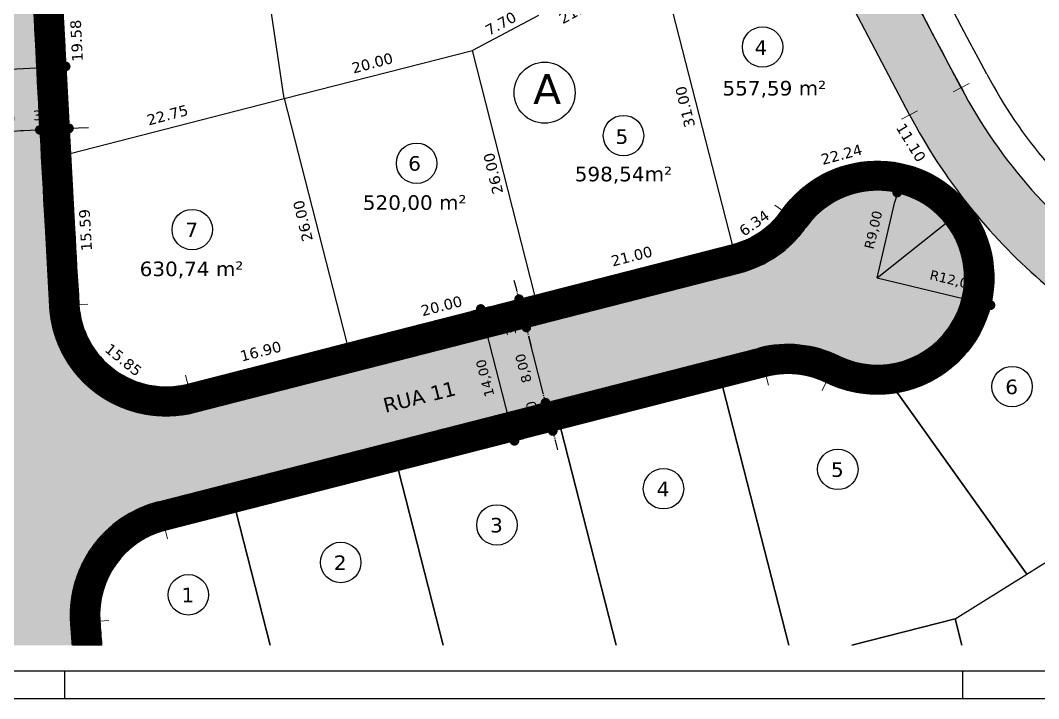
# Model space of a CAD drawing. Header units: metres. Extents: x 274309 to 279208, y 7442650 to 7445760.
# Drawn here: x 279018.9 to 279123.8, y 7444901.8 to 7444971.6 of the extents above; entities that cross this region are included whole.
import ezdxf

# ---------------------------------------------------------------- set-up
doc = ezdxf.new("R2010")
doc.units = ezdxf.units.M
doc.header["$LTSCALE"] = 0.0254
doc.header["$PDMODE"] = 35
doc.header["$PDSIZE"] = 0.1
doc.linetypes.add('HIDDEN2', pattern=[4.762499999999999, 3.175, -1.5875])
for name, color, linetype in [('area-lotes', 3, 'Continuous'), ('BOLINHAS QUADRAS', 1, 'Continuous'), ('BOLINHAS-LOTES', 1, 'Continuous'), ('C-PROP', 7, 'Continuous'), ('CALÇADA', 1, 'Continuous'), ('DIVISA', 5, 'Continuous'), ('FL-02', 12, 'Continuous'), ('FL-08', 8, 'Continuous'), ('LOTES', 3, 'Continuous'), ('NUMERAÇÃO DAS QUADRAS', 5, 'Continuous'), ('RUAS-N', 4, 'Continuous'), ('SOMBRA', 251, 'Continuous'), ('texto-pracas', 3, 'Continuous'), ('tick', 7, 'Continuous')]:
    doc.layers.add(name, color=color, linetype=linetype)
doc.layers.add('COTAS', color=1, linetype='Continuous', lineweight=5)
for name, color, linetype, true_color in [('H-APP', 7, 'Continuous', 0x60a333), ('h-asfalto', 7, 'Continuous', 0xd6d6d6), ('H-CALÇADA', 7, 'Continuous', 0xaac695)]:
    doc.layers.add(name, color=color, linetype=linetype, true_color=true_color)
doc.styles.add('ARIAL', font='verdana.ttf', dxfattribs={"height": 1})
doc.styles.add('VERDANA', font='verdana.ttf', dxfattribs={"height": 1})
doc.styles.add('ZU', font='verdana.ttf', dxfattribs={"height": 1})
doc.dimstyles.new('ESC.1.1000', dxfattribs={"dimtxt": 1.3, "dimasz": 1, "dimexe": 1, "dimexo": 0.2, "dimtad": 1, "dimzin": 1, "dimtxsty": 'ARIAL', "dimblk": 'DOT', "dimcen": 1, "dimclrd": 200, "dimclre": 200, "dimclrt": 200, "dimaunit": 1, "dimadec": 3, "dimazin": 0, "dimtfac": 1, "dimtmove": 2, "dimatfit": 1, "dimldrblk": 'DOT', "dimfxl": 1, "dimarcsym": 0})
pattern_1 = [(241.9999999999999, (7724051.934076615, 7165888.059481398), (0.01682015164396253, -0.008943433271071268), [])]

# ---------------------------------------------------------------- blocks, each defined once
blk = doc.blocks.new('_Dot')
at = {"color": 0, "linetype": 'ByBlock', "lineweight": -2}
blk.add_line((-0.5, 0), (-1, 0), dxfattribs=at)
at = {"color": 0, "linetype": 'ByBlock', "const_width": 0.5}
blk.add_lwpolyline([(-0.25, 0, 1), (0.25, 0, 1)], format="xyb", close=True, dxfattribs=at)
blk = doc.blocks.new('*D11')
at = {"layer": 'COTAS', "color": 1, "lineweight": -2, "transparency": 16777216}
for p, q in [((279023.5595314081, 7444967.104315769), (279023.5188272125, 7444967.903279578)), ((279004.5841409384, 7444966.137591125), (279004.5434367429, 7444966.936554934)), ((279005.5930217489, 7444965.988730417), (279022.5710026954, 7444966.853694572))]:
    blk.add_line(p, q, dxfattribs=at)
at = {"layer": 'Defpoints', "color": 0, "transparency": 16777216}
for p in [(279023.5697074569, 7444966.904574817), (279023.5697074569, 7444966.904574817), (279004.5943169873, 7444965.937850173)]:
    blk.add_point(p, dxfattribs=at)
at = {"layer": 'COTAS', "color": 1, "lineweight": -2, "transparency": 16777216}
for p, rotation in [((279023.5697074569, 7444966.904574817), 2.916482556001712), ((279004.5943169873, 7444965.937850173), 182.9164825560017)]:
    blk.add_blockref('_Dot', p, dxfattribs=dict(at, rotation=rotation))
at = {"layer": 'COTAS', "color": 1, "transparency": 16777216, "insert": (279015.4221379571, 7444968.310099402), "char_height": 1, "attachment_point": 5, "rotation": 2.916482556001712, "style": 'ARIAL'}
blk.add_mtext('19,00', dxfattribs=at)
blk = doc.blocks.new('*D12')
at = {"layer": 'COTAS', "color": 1, "lineweight": -2, "ltscale": 10, "transparency": 16777216}
blk.add_line((279107.1535104048, 7444945.166714801), (279117.8449997555, 7444942.579814059), dxfattribs=at)
at = {"layer": 'Defpoints', "color": 0, "ltscale": 10, "transparency": 16777216}
for p in [(279107.1535104048, 7444945.166714801), (279118.8169533329, 7444942.344641265)]:
    blk.add_point(p, dxfattribs=at)
at = {"layer": 'COTAS', "color": 1, "lineweight": -2, "ltscale": 10, "transparency": 16777216, "rotation": 346.3981913559287}
blk.add_blockref('_Dot', (279118.8169533329, 7444942.344641265), dxfattribs=at)
at = {"layer": 'COTAS', "color": 1, "ltscale": 10, "transparency": 16777216, "insert": (279114.9508397328, 7444944.845329858), "char_height": 1, "attachment_point": 5, "rotation": 346.3981913559287, "style": 'ARIAL'}
blk.add_mtext('R12,00', dxfattribs=at)
blk = doc.blocks.new('TICK')
at = {"layer": 'tick', "lineweight": 0}
blk.add_line((-0.9334229622036219, 0), (0.9334229622036219, 0), dxfattribs=at)
blk = doc.blocks.new('TICKS')
at = {"layer": 'tick'}
blk.add_blockref('TICK', (0, 0), dxfattribs=at)
blk = doc.blocks.new('TICK1')
at = {"layer": 'tick', "rotation": 179.9999999860566}
blk.add_blockref('TICKS', (0, 0), dxfattribs=at)
blk = doc.blocks.new('*D13')
at = {"layer": 'COTAS', "color": 1, "lineweight": -2, "ltscale": 10, "transparency": 16777216}
for p, q in [((279020.9004962078, 7444960.572480527), (279020.8589143673, 7444961.371399144)), ((279023.8964410077, 7444960.728412427), (279023.8548591672, 7444961.527331045)), ((279019.9122434013, 7444960.320773577), (279018.9135951347, 7444960.268796276)), ((279023.9068364676, 7444960.528682779), (279020.9108916677, 7444960.372750877)), ((279024.9054847341, 7444960.580660079), (279025.9041330006, 7444960.63263738))]:
    blk.add_line(p, q, dxfattribs=at)
at = {"layer": 'Defpoints', "color": 0, "ltscale": 10, "transparency": 16777216}
for p in [(279020.9108916679, 7444960.372750874), (279020.9108916677, 7444960.372750877), (279023.9068364678, 7444960.528682774)]:
    blk.add_point(p, dxfattribs=at)
at = {"layer": 'COTAS', "color": 1, "lineweight": -2, "ltscale": 10, "transparency": 16777216}
for p, rotation in [((279020.9108916677, 7444960.372750877), 2.979422525618693), ((279023.9068364676, 7444960.528682779), 182.9794225256187)]:
    blk.add_blockref('_Dot', p, dxfattribs=dict(at, rotation=rotation))
at = {"layer": 'COTAS', "color": 1, "ltscale": 10, "transparency": 16777216, "insert": (279021.7326943566, 7444961.850329576), "char_height": 1, "attachment_point": 5, "rotation": 2.9794225256186935, "style": 'ARIAL'}
blk.add_mtext('3,00', dxfattribs=at)
blk = doc.blocks.new('*D14')
at = {"layer": 'COTAS', "color": 1, "lineweight": -2, "ltscale": 10, "transparency": 16777216}
for p, q in [((279012.9321009957, 7444959.757202817), (279012.9736828358, 7444958.958284203)), ((279019.9122434015, 7444960.320773571), (279013.9203538023, 7444960.00890977)), ((279020.9212871279, 7444960.173021221), (279020.9628689681, 7444959.374102604))]:
    blk.add_line(p, q, dxfattribs=at)
at = {"layer": 'Defpoints', "color": 0, "ltscale": 10, "transparency": 16777216}
for p in [(279012.9217055357, 7444959.956932471), (279012.9217055357, 7444959.95693247), (279020.9108916678, 7444960.372750875)]:
    blk.add_point(p, dxfattribs=at)
at = {"layer": 'COTAS', "color": 1, "lineweight": -2, "ltscale": 10, "transparency": 16777216}
for p, rotation in [((279020.9108916681, 7444960.372750871), 2.979422508780294), ((279012.9217055357, 7444959.95693247), 182.9794225087803)]:
    blk.add_blockref('_Dot', p, dxfattribs=dict(at, rotation=rotation))
at = {"layer": 'COTAS', "color": 1, "ltscale": 10, "transparency": 16777216, "insert": (279016.8507728198, 7444961.42379911), "char_height": 1, "attachment_point": 5, "rotation": 2.9794225087802766, "style": 'ARIAL'}
blk.add_mtext('8,00', dxfattribs=at)
blk = doc.blocks.new('*D24')
at = {"layer": 'COTAS', "color": 1, "lineweight": -2, "ltscale": 10, "transparency": 16777216}
for p, q in [((279066.125152397, 7444941.892565662), (279065.3501288767, 7444941.694226197)), ((279069.5419245898, 7444929.34801833), (279066.5668326085, 7444940.973371129)), ((279069.5960930418, 7444928.329654063), (279068.8210695216, 7444928.131314598))]:
    blk.add_line(p, q, dxfattribs=at)
at = {"layer": 'Defpoints', "color": 0, "linetype": 'HIDDEN2', "ltscale": 10, "transparency": 16777216}
for p in [(279066.318908277, 7444941.942150529), (279066.3189082765, 7444941.942150529), (279069.7898489218, 7444928.37923893)]:
    blk.add_point(p, dxfattribs=at)
at = {"layer": 'COTAS', "color": 1, "linetype": 'HIDDEN2', "lineweight": -2, "ltscale": 10, "transparency": 16777216}
for p, rotation in [((279066.3189082767, 7444941.942150529), 104.3547187589563), ((279069.7898489216, 7444928.37923893), 284.3547187589563)]:
    blk.add_blockref('_Dot', p, dxfattribs=dict(at, rotation=rotation))
at = {"layer": 'COTAS', "color": 1, "linetype": 'HIDDEN2', "ltscale": 10, "transparency": 16777216, "insert": (279066.8343769387, 7444934.848479072), "char_height": 1, "attachment_point": 5, "rotation": 104.35471875895628, "style": 'ARIAL'}
blk.add_mtext('14,00', dxfattribs=at)
blk = doc.blocks.new('*D25')
at = {"layer": 'COTAS', "color": 1, "lineweight": -2, "ltscale": 10, "transparency": 16777216}
for p, q in [((279072.7435259011, 7444933.264033541), (279072.4956015693, 7444934.232812941)), ((279072.7976943534, 7444932.245669275), (279072.0226708332, 7444932.04732981)), ((279073.7352232288, 7444929.388915939), (279072.9914502329, 7444932.295254141)), ((279073.5414673493, 7444929.339331073), (279072.7664438291, 7444929.140991608)), ((279073.9831475604, 7444928.420136539), (279074.2310718922, 7444927.451357139))]:
    blk.add_line(p, q, dxfattribs=at)
at = {"layer": 'Defpoints', "color": 0, "linetype": 'HIDDEN2', "ltscale": 10, "transparency": 16777216}
for p in [(279072.9914502378, 7444932.295254141), (279072.9914502373, 7444932.295254141), (279073.7352232335, 7444929.388915939)]:
    blk.add_point(p, dxfattribs=at)
at = {"layer": 'COTAS', "color": 1, "linetype": 'HIDDEN2', "lineweight": -2, "ltscale": 10, "transparency": 16777216}
for p, rotation in [((279072.9914502329, 7444932.295254141), 284.3547187597557), ((279073.7352232288, 7444929.388915939), 104.3547187597557)]:
    blk.add_blockref('_Dot', p, dxfattribs=dict(at, rotation=rotation))
at = {"layer": 'COTAS', "color": 1, "linetype": 'HIDDEN2', "ltscale": 10, "transparency": 16777216, "insert": (279071.8581500729, 7444930.984376372), "char_height": 1, "attachment_point": 5, "rotation": 104.3547187597557, "style": 'ARIAL'}
blk.add_mtext('3,00', dxfattribs=at)
blk = doc.blocks.new('*D26')
at = {"layer": 'COTAS', "color": 1, "lineweight": -2, "ltscale": 10, "transparency": 16777216}
for p, q in [((279071.2018114633, 7444940.095074206), (279071.9768349845, 7444940.293413672)), ((279072.7435259048, 7444933.264033543), (279071.2559799161, 7444939.07670994)), ((279072.7976943564, 7444932.245669276), (279072.0226708364, 7444932.047329811))]:
    blk.add_line(p, q, dxfattribs=at)
at = {"layer": 'Defpoints', "color": 0, "linetype": 'HIDDEN2', "ltscale": 10, "transparency": 16777216}
for p in [(279071.0080555838, 7444940.045489337), (279071.0080555852, 7444940.045489338), (279072.9914502371, 7444932.295254141)]:
    blk.add_point(p, dxfattribs=at)
at = {"layer": 'COTAS', "color": 1, "linetype": 'HIDDEN2', "lineweight": -2, "ltscale": 10, "transparency": 16777216}
for p, rotation in [((279071.0080555845, 7444940.04548934), 104.3547187469338), ((279072.9914502364, 7444932.295254143), 284.3547187469338)]:
    blk.add_blockref('_Dot', p, dxfattribs=dict(at, rotation=rotation))
at = {"layer": 'COTAS', "color": 1, "linetype": 'HIDDEN2', "ltscale": 10, "transparency": 16777216, "insert": (279070.7784500027, 7444935.857823075), "char_height": 1, "attachment_point": 5, "rotation": 104.35471874693384, "style": 'ARIAL'}
blk.add_mtext('8,00', dxfattribs=at)
blk = doc.blocks.new('*D27')
at = {"layer": 'COTAS', "color": 1, "lineweight": -2, "ltscale": 10, "transparency": 16777216}
for p, q in [((279070.0163582561, 7444943.920606942), (279069.7684339245, 7444944.889386342)), ((279071.0080555831, 7444940.045489339), (279070.2642825877, 7444942.951827542)), ((279070.4580384674, 7444943.001412408), (279071.2330619877, 7444943.199751874)), ((279070.814299704, 7444939.995904474), (279070.0392761834, 7444939.797565008)), ((279071.2559799147, 7444939.076709939), (279071.5039042463, 7444938.107930539))]:
    blk.add_line(p, q, dxfattribs=at)
at = {"layer": 'Defpoints', "color": 0, "linetype": 'HIDDEN2', "ltscale": 10, "transparency": 16777216}
for p in [(279070.2642825881, 7444942.95182754), (279070.2642825884, 7444942.951827541), (279071.0080555847, 7444940.045489338)]:
    blk.add_point(p, dxfattribs=at)
at = {"layer": 'COTAS', "color": 1, "linetype": 'HIDDEN2', "lineweight": -2, "ltscale": 10, "transparency": 16777216}
for p, rotation in [((279070.2642825877, 7444942.951827542), 284.3547187469338), ((279071.0080555831, 7444940.045489339), 104.3547187469338)]:
    blk.add_blockref('_Dot', p, dxfattribs=dict(at, rotation=rotation))
at = {"layer": 'COTAS', "color": 1, "linetype": 'HIDDEN2', "ltscale": 10, "transparency": 16777216, "insert": (279069.2294191553, 7444940.755723716), "char_height": 1, "attachment_point": 5, "rotation": 104.35471874693384, "style": 'ARIAL'}
blk.add_mtext('3,00', dxfattribs=at)
blk = doc.blocks.new('*D17')
at = {"layer": 'COTAS', "color": 1, "lineweight": -2, "ltscale": 10, "transparency": 16777216}
blk.add_line((279107.153510405, 7444945.166714802), (279108.9787357543, 7444952.955716817), dxfattribs=at)
at = {"layer": 'Defpoints', "color": 0, "ltscale": 10, "transparency": 16777216}
for p in [(279109.206888923, 7444953.929342069), (279107.153510405, 7444945.166714802)]:
    blk.add_point(p, dxfattribs=at)
at = {"layer": 'COTAS', "color": 1, "lineweight": -2, "ltscale": 10, "transparency": 16777216, "rotation": 76.81163458302629}
blk.add_blockref('_Dot', (279109.206888923, 7444953.929342069), dxfattribs=at)
at = {"layer": 'COTAS', "color": 1, "ltscale": 10, "transparency": 16777216, "insert": (279106.8123085168, 7444950.070747448), "char_height": 1, "attachment_point": 5, "rotation": 76.81163458302629, "style": 'ARIAL'}
blk.add_mtext('R9,00', dxfattribs=at)
blk = doc.blocks.new('*D33')
at = {"layer": 'COTAS', "color": 1, "lineweight": -2, "transparency": 16777216}
for p, q in [((279023.5595314081, 7444967.104315769), (279023.5188272124, 7444967.90327958)), ((279004.5841409384, 7444966.137591125), (279004.5434367427, 7444966.936554936)), ((279005.5930217488, 7444965.988730418), (279022.5710026954, 7444966.853694574))]:
    blk.add_line(p, q, dxfattribs=at)
at = {"layer": 'Defpoints', "color": 0, "transparency": 16777216}
for p in [(279023.5697074569, 7444966.904574817), (279023.5697074569, 7444966.904574819), (279004.5943169873, 7444965.937850173)]:
    blk.add_point(p, dxfattribs=at)
at = {"layer": 'COTAS', "color": 1, "lineweight": -2, "transparency": 16777216}
for p, rotation in [((279023.5697074569, 7444966.904574819), 2.916482556001712), ((279004.5943169872, 7444965.937850174), 182.9164825560017)]:
    blk.add_blockref('_Dot', p, dxfattribs=dict(at, rotation=rotation))
at = {"layer": 'COTAS', "color": 1, "transparency": 16777216, "insert": (279015.4221379571, 7444968.310099402), "char_height": 1, "attachment_point": 5, "rotation": 2.916482556001712, "style": 'ARIAL'}
blk.add_mtext('19,00', dxfattribs=at)
blk = doc.blocks.new('*D34')
at = {"layer": 'COTAS', "color": 1, "lineweight": -2, "ltscale": 10, "transparency": 16777216}
blk.add_line((279107.1535104052, 7444945.166714801), (279117.8449997555, 7444942.579814059), dxfattribs=at)
at = {"layer": 'Defpoints', "color": 0, "ltscale": 10, "transparency": 16777216}
for p in [(279107.1535104052, 7444945.166714801), (279118.8169533329, 7444942.344641265)]:
    blk.add_point(p, dxfattribs=at)
at = {"layer": 'COTAS', "color": 1, "lineweight": -2, "ltscale": 10, "transparency": 16777216, "rotation": 346.3981913510838}
blk.add_blockref('_Dot', (279118.8169533329, 7444942.344641265), dxfattribs=at)
at = {"layer": 'COTAS', "color": 1, "ltscale": 10, "transparency": 16777216, "insert": (279114.9508397325, 7444944.845329858), "char_height": 1, "attachment_point": 5, "rotation": 346.3981913510838, "style": 'ARIAL'}
blk.add_mtext('R12,00', dxfattribs=at)
blk = doc.blocks.new('*D35')
at = {"layer": 'COTAS', "color": 1, "lineweight": -2, "ltscale": 10, "transparency": 16777216}
for p, q in [((279020.9004962078, 7444960.572480527), (279020.8589143673, 7444961.371399144)), ((279023.8964410077, 7444960.728412427), (279023.8548591672, 7444961.527331045)), ((279019.9122434013, 7444960.320773577), (279018.9135951347, 7444960.268796276)), ((279023.9068364676, 7444960.528682779), (279020.9108916677, 7444960.372750877)), ((279024.9054847341, 7444960.580660079), (279025.9041330006, 7444960.63263738))]:
    blk.add_line(p, q, dxfattribs=at)
at = {"layer": 'Defpoints', "color": 0, "ltscale": 10, "transparency": 16777216}
for p in [(279020.9108916679, 7444960.372750874), (279020.9108916677, 7444960.372750877), (279023.9068364678, 7444960.528682774)]:
    blk.add_point(p, dxfattribs=at)
at = {"layer": 'COTAS', "color": 1, "lineweight": -2, "ltscale": 10, "transparency": 16777216}
for p, rotation in [((279020.9108916677, 7444960.372750877), 2.979422525618693), ((279023.9068364676, 7444960.528682779), 182.9794225256187)]:
    blk.add_blockref('_Dot', p, dxfattribs=dict(at, rotation=rotation))
at = {"layer": 'COTAS', "color": 1, "ltscale": 10, "transparency": 16777216, "insert": (279021.7326943565, 7444961.850329574), "char_height": 1, "attachment_point": 5, "rotation": 2.9794225256186935, "style": 'ARIAL'}
blk.add_mtext('3,00', dxfattribs=at)
blk = doc.blocks.new('*D36')
at = {"layer": 'COTAS', "color": 1, "lineweight": -2, "ltscale": 10, "transparency": 16777216}
for p, q in [((279012.9113100756, 7444960.156662124), (279012.8697282355, 7444960.955580738)), ((279019.9122434014, 7444960.320773573), (279013.9203538022, 7444960.008909772)), ((279020.9212871279, 7444960.173021221), (279020.962868968, 7444959.374102606))]:
    blk.add_line(p, q, dxfattribs=at)
at = {"layer": 'Defpoints', "color": 0, "ltscale": 10, "transparency": 16777216}
for p in [(279012.9217055357, 7444959.956932471), (279012.9217055356, 7444959.956932472), (279020.9108916678, 7444960.372750875)]:
    blk.add_point(p, dxfattribs=at)
at = {"layer": 'COTAS', "color": 1, "lineweight": -2, "ltscale": 10, "transparency": 16777216}
for p, rotation in [((279020.9108916679, 7444960.372750873), 2.979422508780294), ((279012.9217055356, 7444959.956932472), 182.9794225087803)]:
    blk.add_blockref('_Dot', p, dxfattribs=dict(at, rotation=rotation))
at = {"layer": 'COTAS', "color": 1, "ltscale": 10, "transparency": 16777216, "insert": (279016.8507728197, 7444961.423799112), "char_height": 1, "attachment_point": 5, "rotation": 2.9794225087802766, "style": 'ARIAL'}
blk.add_mtext('8,00', dxfattribs=at)
blk = doc.blocks.new('*D43')
at = {"layer": 'COTAS', "color": 1, "lineweight": -2, "ltscale": 10, "transparency": 16777216}
for p, q in [((279066.5126641572, 7444941.991735395), (279067.2876876774, 7444942.190074861)), ((279069.5419245905, 7444929.34801833), (279066.5668326092, 7444940.973371129)), ((279069.9836048021, 7444928.428823796), (279070.7586283223, 7444928.627163262))]:
    blk.add_line(p, q, dxfattribs=at)
at = {"layer": 'Defpoints', "color": 0, "linetype": 'HIDDEN2', "ltscale": 10, "transparency": 16777216}
for p in [(279066.318908277, 7444941.942150529), (279066.3189082772, 7444941.942150529), (279069.7898489218, 7444928.37923893)]:
    blk.add_point(p, dxfattribs=at)
at = {"layer": 'COTAS', "color": 1, "linetype": 'HIDDEN2', "lineweight": -2, "ltscale": 10, "transparency": 16777216}
for p, rotation in [((279066.3189082774, 7444941.942150529), 104.3547187589563), ((279069.7898489223, 7444928.37923893), 284.3547187589563)]:
    blk.add_blockref('_Dot', p, dxfattribs=dict(at, rotation=rotation))
at = {"layer": 'COTAS', "color": 1, "linetype": 'HIDDEN2', "ltscale": 10, "transparency": 16777216, "insert": (279066.8343769396, 7444934.848479072), "char_height": 1, "attachment_point": 5, "rotation": 104.35471875895628, "style": 'ARIAL'}
blk.add_mtext('14,00', dxfattribs=at)
blk = doc.blocks.new('*D44')
at = {"layer": 'COTAS', "color": 1, "lineweight": -2, "ltscale": 10, "transparency": 16777216}
for p, q in [((279072.7435259011, 7444933.264033541), (279072.4956015693, 7444934.232812941)), ((279072.7976943534, 7444932.245669275), (279072.0226708332, 7444932.04732981)), ((279073.7352232288, 7444929.388915939), (279072.9914502329, 7444932.295254141)), ((279073.5414673493, 7444929.339331073), (279072.7664438291, 7444929.140991608)), ((279073.9831475604, 7444928.420136539), (279074.2310718922, 7444927.451357139))]:
    blk.add_line(p, q, dxfattribs=at)
at = {"layer": 'Defpoints', "color": 0, "linetype": 'HIDDEN2', "ltscale": 10, "transparency": 16777216}
for p in [(279072.9914502378, 7444932.295254141), (279072.9914502373, 7444932.295254141), (279073.7352232335, 7444929.388915939)]:
    blk.add_point(p, dxfattribs=at)
at = {"layer": 'COTAS', "color": 1, "linetype": 'HIDDEN2', "lineweight": -2, "ltscale": 10, "transparency": 16777216}
for p, rotation in [((279072.9914502329, 7444932.295254141), 284.3547187597557), ((279073.7352232288, 7444929.388915939), 104.3547187597557)]:
    blk.add_blockref('_Dot', p, dxfattribs=dict(at, rotation=rotation))
at = {"layer": 'COTAS', "color": 1, "linetype": 'HIDDEN2', "ltscale": 10, "transparency": 16777216, "insert": (279071.8581500729, 7444930.984376372), "char_height": 1, "attachment_point": 5, "rotation": 104.3547187597557, "style": 'ARIAL'}
blk.add_mtext('3,00', dxfattribs=at)
blk = doc.blocks.new('*D45')
at = {"layer": 'COTAS', "color": 1, "lineweight": -2, "ltscale": 10, "transparency": 16777216}
for p, q in [((279071.2018114633, 7444940.095074206), (279071.976834984, 7444940.293413672)), ((279072.7435259044, 7444933.264033543), (279071.2559799156, 7444939.07670994)), ((279072.7976943564, 7444932.245669276), (279072.022670836, 7444932.047329811))]:
    blk.add_line(p, q, dxfattribs=at)
at = {"layer": 'Defpoints', "color": 0, "linetype": 'HIDDEN2', "ltscale": 10, "transparency": 16777216}
for p in [(279071.0080555838, 7444940.045489337), (279071.0080555847, 7444940.045489338), (279072.9914502371, 7444932.295254141)]:
    blk.add_point(p, dxfattribs=at)
at = {"layer": 'COTAS', "color": 1, "linetype": 'HIDDEN2', "lineweight": -2, "ltscale": 10, "transparency": 16777216}
for p, rotation in [((279071.008055584, 7444940.04548934), 104.3547187469338), ((279072.9914502359, 7444932.295254143), 284.3547187469338)]:
    blk.add_blockref('_Dot', p, dxfattribs=dict(at, rotation=rotation))
at = {"layer": 'COTAS', "color": 1, "linetype": 'HIDDEN2', "ltscale": 10, "transparency": 16777216, "insert": (279070.7784500023, 7444935.857823075), "char_height": 1, "attachment_point": 5, "rotation": 104.35471874693384, "style": 'ARIAL'}
blk.add_mtext('8,00', dxfattribs=at)
blk = doc.blocks.new('*D46')
at = {"layer": 'COTAS', "color": 1, "lineweight": -2, "ltscale": 10, "transparency": 16777216}
for p, q in [((279070.0163582561, 7444943.920606942), (279069.7684339245, 7444944.889386342)), ((279071.0080555831, 7444940.045489339), (279070.2642825877, 7444942.951827542)), ((279070.4580384674, 7444943.001412408), (279071.2330619877, 7444943.199751874)), ((279070.814299704, 7444939.995904474), (279070.0392761834, 7444939.797565008)), ((279071.2559799147, 7444939.076709939), (279071.5039042463, 7444938.107930539))]:
    blk.add_line(p, q, dxfattribs=at)
at = {"layer": 'Defpoints', "color": 0, "linetype": 'HIDDEN2', "ltscale": 10, "transparency": 16777216}
for p in [(279070.2642825881, 7444942.95182754), (279070.2642825884, 7444942.951827541), (279071.0080555847, 7444940.045489338)]:
    blk.add_point(p, dxfattribs=at)
at = {"layer": 'COTAS', "color": 1, "linetype": 'HIDDEN2', "lineweight": -2, "ltscale": 10, "transparency": 16777216}
for p, rotation in [((279070.2642825877, 7444942.951827542), 284.3547187469338), ((279071.0080555831, 7444940.045489339), 104.3547187469338)]:
    blk.add_blockref('_Dot', p, dxfattribs=dict(at, rotation=rotation))
at = {"layer": 'COTAS', "color": 1, "linetype": 'HIDDEN2', "ltscale": 10, "transparency": 16777216, "insert": (279069.2294191553, 7444940.755723716), "char_height": 1, "attachment_point": 5, "rotation": 104.35471874693384, "style": 'ARIAL'}
blk.add_mtext('3,00', dxfattribs=at)
blk = doc.blocks.new('*D49')
at = {"layer": 'COTAS', "color": 1, "lineweight": -2, "ltscale": 10, "transparency": 16777216}
blk.add_line((279107.1535104045, 7444945.166714801), (279108.9787357536, 7444952.955716815), dxfattribs=at)
at = {"layer": 'Defpoints', "color": 0, "ltscale": 10, "transparency": 16777216}
for p in [(279109.2068889223, 7444953.929342067), (279107.1535104045, 7444945.166714801)]:
    blk.add_point(p, dxfattribs=at)
at = {"layer": 'COTAS', "color": 1, "lineweight": -2, "ltscale": 10, "transparency": 16777216, "rotation": 76.81163458446947}
blk.add_blockref('_Dot', (279109.2068889223, 7444953.929342067), dxfattribs=at)
at = {"layer": 'COTAS', "color": 1, "ltscale": 10, "transparency": 16777216, "insert": (279106.812308518, 7444950.070747449), "char_height": 1, "attachment_point": 5, "rotation": 76.81163458446947, "style": 'ARIAL'}
blk.add_mtext('R9,00', dxfattribs=at)
blk = doc.blocks.new('A$C4DF665C5')
at = {"layer": 'COTAS'}
dim = blk.add_linear_dim(base=(-184.8688180345343, 65.06516669690609), p1=(-203.8442085040733, 64.09844204969704), p2=(-184.8688180344179, 65.06516669411212), angle=2.916482556001714, dimstyle='ESC.1.1000', override={"dimclrd": 1, "dimclre": 1, "dimclrt": 1}, dxfattribs=at)
dim.commit()
dim.dimension.update_dxf_attribs({"geometry": '*D33', "text_midpoint": (-193.0163875343278, 66.4706912804395), "dimtype": 129, "insert": (-279208.4385254914, -7444901.839408122)})
at = {"layer": 'COTAS', "ltscale": 10}
dim = blk.add_linear_dim(base=(-195.5168199557811, 58.11752435006201), p1=(-187.5276338234544, 58.53334275167435), p2=(-195.5168199557811, 58.11752434819937), angle=2.979422508086895, dimstyle='ESC.1.1000', override={"dimclrd": 1, "dimclre": 1, "dimclrt": 1}, dxfattribs=at)
dim.commit()
dim.dimension.update_dxf_attribs({"geometry": '*D36', "text_midpoint": (-191.5877526716795, 59.58439098950475), "insert": (-279208.4385254914, -7444901.839408122)})
dim = blk.add_linear_dim(base=(-187.5276338236872, 58.53334275539964), p1=(-184.531689023599, 58.68927465286106), p2=(-187.5276338234544, 58.53334275167435), angle=182.97942252561876, dimstyle='ESC.1.1000', override={"dimclrd": 1, "dimclre": 1, "dimclrt": 1}, dxfattribs=at)
dim.commit()
dim.dimension.update_dxf_attribs({"geometry": '*D35', "text_midpoint": (-186.7058311349247, 60.01092145219445), "dimtype": 129, "insert": (-279208.4385254914, -7444901.839408122)})
at = {"layer": 'COTAS', "color": 150, "ltscale": 10}
dim = blk.add_radius_dim(center=(-101.2850150868762, 43.32730667851865), mpoint=(-99.23163656913675, 52.08993394486606), dimstyle='ESC.1.1000', override={"dimclrd": 1, "dimclre": 1, "dimclrt": 1}, dxfattribs=at)
dim.commit()
dim.dimension.update_dxf_attribs({"geometry": '*D49', "text_midpoint": (-101.6262169734109, 48.23133932705969), "dimtype": 164, "insert": (-279208.4385254914, -7444901.839408122)})
at = {"layer": 'COTAS', "ltscale": 10}
dim = blk.add_radius_dim(center=(-101.2850150861777, 43.32730667944998), mpoint=(-89.62157215853222, 40.50523314252496), dimstyle='ESC.1.1000', override={"dimclrd": 1, "dimclre": 1, "dimclrt": 1}, dxfattribs=at)
dim.commit()
dim.dimension.update_dxf_attribs({"geometry": '*D34', "text_midpoint": (-93.48768575885333, 43.0059217363596), "dimtype": 132, "insert": (-279208.4385254914, -7444901.839408122)})
at = {"layer": 'COTAS', "linetype": 'HIDDEN2', "ltscale": 10}
for base, p1, p2, angle, picture, middle, dimtype in [((-138.1742429030128, 41.11241941899061), (-137.4304699064232, 38.20608121622354), (-138.1742429030128, 41.11241941805929), 284.3547187469338, '*D46', (-139.2091063363478, 38.91631559375674), 160), ((-135.447075254051, 30.45584601908922), (-134.7033022579271, 27.54950781818479), (-135.4470752535854, 30.45584601908922), 104.35471875975725, '*D44', (-136.5803754187655, 29.14496824983507), 161)]:
    dim = blk.add_linear_dim(base=base, p1=p1, p2=p2, angle=angle, dimstyle='ESC.1.1000', override={"dimclrd": 1, "dimclre": 1, "dimclrt": 1}, dxfattribs=at)
    dim.commit()
    dim.dimension.update_dxf_attribs({"geometry": picture, "text_midpoint": middle, "dimtype": dimtype, "insert": (-279208.4385254914, -7444901.839408122)})
dim = blk.add_aligned_dim(p1=(-138.6486765695154, 26.53983080666512), p2=(-142.1196172143682, 40.1027424056083), distance=-4.0003911294575933e-10, dimstyle='ESC.1.1000', override={"dimclrd": 1, "dimclre": 1, "dimclrt": 1}, dxfattribs=at)
dim.commit()
dim.dimension.update_dxf_attribs({"geometry": '*D43', "text_midpoint": (-141.6041485520545, 33.00907094962895), "insert": (-279208.4385254914, -7444901.839408122)})
dim = blk.add_linear_dim(base=(-137.4304699066561, 38.20608121622354), p1=(-135.4470752538764, 30.45584601908922), p2=(-137.4304699074128, 38.20608121622354), angle=284.3547187469338, dimstyle='ESC.1.1000', override={"dimclrd": 1, "dimclre": 1, "dimclrt": 1}, dxfattribs=at)
dim.commit()
dim.dimension.update_dxf_attribs({"geometry": '*D45', "text_midpoint": (-137.6600754894316, 34.01841495279223), "insert": (-279208.4385254914, -7444901.839408122)})

msp = doc.modelspace()

# ---------------------------------------------------------------- hatches: boundary and pattern name
at = {"layer": 'H-APP', "true_color": 0xcfdfbe}
h = msp.add_hatch(color=254, dxfattribs=at)
edge = h.paths.add_edge_path()
edge.add_line((279081.5187354963, 7445024.77554724), (279089.8738430748, 7445017.082162426))
edge.add_arc((279187.7674498241, 7445049.110927096), 103.0000000421663, 198.1170265563841, 207.7582558292045)
edge.add_line((279096.6206344524, 7445001.139497513), (279116.1166298427, 7444964.232718491))
edge.add_arc((279161.6312514832, 7444988.275804265), 51.47475844198593, 207.8452411076915, 235.7974796881881)
edge.add_line((279132.696272688, 7444945.703304236), (279132.6962726656, 7444938.59220119))
edge.add_arc((279162.6927807657, 7444989.397806208), 58.99999999496477, 207.7582558280589, 239.4416626988314, ccw=False)
edge.add_line((279110.4824690735, 7444961.91902617), (279091.3112244317, 7444998.344830217))
edge.add_arc((279187.769212232, 7445049.111580057), 109.0018637447794, 192.9007301951473, 207.7582558557649, ccw=False)
at = {"layer": 'h-asfalto', "linetype": 'Continuous', "transparency": 33554687}
h = msp.add_hatch(color=256, dxfattribs=at)
h.dxf.hatch_style = 1
h.paths.add_polyline_path([(279060.4340684405, 7444937.339456678), (279062.2723935721, 7444929.552096142), (279094.9682207061, 7444937.919420109, -0.1779848546286017), (279103.20635249, 7444937.078455138, 2.162591907128693), (279099.8062473703, 7444950.364572622, -0.1779812475168892), (279092.9849886391, 7444945.669696914)])
h.paths.add_polyline_path([(279068.2643794985, 7445015.940306531), (279060.7736097472, 7445010.275339813, -0.08511029813245165), (279049.6677684924, 7445004.526104085), (279044.9293275513, 7445003.019354784), (279046.7726589981, 7444995.21078691), (279059.9585407348, 7444999.403688822, -0.1309612154388334), (279071.7904933207, 7444999.96533574, 1.55920339373957)])
h = msp.add_hatch(color=256, dxfattribs=at)
h.dxf.hatch_style = 1
h.paths.add_polyline_path([(279012.062429864, 7444976.995333935, 0.006459049718488084), (279016.2380966423, 7444907.336013949), (279024.2594006481, 7444907.336013949, -0.0002100691538414699), (279024.0952819269, 7444909.593040042, -0.3628822570288098), (279033.0888771163, 7444922.083622086), (279062.2723935721, 7444929.552096142), (279060.4340684405, 7444937.339456678), (279036.889136577, 7444931.313976062, -0.471180038459343), (279021.9356564116, 7444942.219455082, -0.00326775239629647), (279020.0536126569, 7444977.370832385, -0.3396998047110046), (279028.4039951423, 7444989.369842226), (279046.7726589981, 7444995.21078691), (279044.9293275513, 7445003.019354784), (279025.9797340995, 7444996.993683672, 0.3396998056959823)])
at = {"layer": 'H-CALÇADA'}
h = msp.add_hatch(dxfattribs=at)
h.set_pattern_fill('ANSI31', color=256, scale=0.006, angle=196.9999999999999, style=0)
h.set_pattern_definition([(241.9999999999999, (0, 0), (0.01682015164396253, -0.008943433271071263), [])])
h.paths.add_polyline_path([(279025.0706362099, 7444999.852624215), (279048.9219253706, 7445007.436957063, 0.08511010020314455), (279058.8271355843, 7445012.564597321), (279066.4548079536, 7445018.333097961, -0.5074368121572645), (279085.0062533763, 7445012.763485454, -0.02871193834234776), (279081.518735496, 7445024.77554724, -0.01456686718359267), (279072.4149138108, 7445034.124377358), (279050.1162341796, 7445017.260786275), (279021.0906795021, 7445008.031118804), (279000.9592858123, 7445003.416409255), (278999.1860620964, 7444993.00594577), (279004.594316988, 7444965.937850169, 0.005418264994898065), (279008.2169189544, 7444907.336013976), (279013.2301402655, 7444907.336013976, -0.006438824627491965), (279009.0657364473, 7444976.854522022, -0.3396998046843801)])
h = msp.add_hatch(dxfattribs=at)
h.set_pattern_fill('ANSI31', color=256, scale=0.006, angle=196.9999999999999, style=0)
h.set_pattern_definition(pattern_1)
h.paths.add_polyline_path([(279012.062429959, 7444976.99533394, -0.3396998046778412), (279025.9797340995, 7444996.993683672), (279044.9293275513, 7445003.019354784), (279044.2380782589, 7445005.947567736), (279025.0706362091, 7444999.852624214, 0.3396998055726183), (279009.0657363515, 7444976.854522017, 0.006438824630051765), (279013.2301402679, 7444907.336013949), (279016.2380966423, 7444907.336013949, -0.006459049718374341)])
h = msp.add_hatch(dxfattribs=at)
h.set_pattern_fill('ANSI31', color=256, scale=0.006, angle=196.9999999999999, style=0)
h.set_pattern_definition(pattern_1)
edge = h.paths.add_edge_path()
edge.add_line((279046.7726589981, 7444995.21078691), (279028.4039951423, 7444989.369842226))
edge.add_arc((279032.0403867438, 7444977.934079933), 12.00000012895449, 107.6398413102397, 182.6902923949636)
edge.add_line((279020.0536125125, 7444977.370833425), (279021.9356564851, 7444942.219455086))
edge.add_arc((279033.8544402923, 7444942.857600054), 11.93585507801907, 183.0647536001632, 284.7291741516249)
edge.add_line((279036.889136577, 7444931.313976062), (279060.4340684405, 7444937.339456679))
edge.add_line((279060.4340684405, 7444937.339456678), (279059.6902954448, 7444940.245794879))
edge.add_line((279059.6902954448, 7444940.245794879), (279036.1453635842, 7444934.220314262))
edge.add_arc((279033.9140445832, 7444942.939328924), 9.000000063689194, 183.43920960226, 284.35471875358326, ccw=False)
edge.add_line((279024.9302534414, 7444942.399423494), (279023.0503060278, 7444977.511645276))
edge.add_arc((279031.9617932793, 7444977.988776217), 8.924251171310823, 107.2640963492336, 183.0647534815246, ccw=False)
edge.add_line((279029.3132850071, 7444986.510962727), (279047.4639082905, 7444992.282573957))
edge.add_line((279047.4639082905, 7444992.282573957), (279046.7726589981, 7444995.210786909))
h = msp.add_hatch(dxfattribs=at)
h.set_pattern_fill('ANSI31', color=256, scale=0.006, angle=196.9999999999999, style=0)
h.set_pattern_definition(pattern_1)
h.paths.add_polyline_path([(279094.968220707, 7444937.919420109), (279062.2723935721, 7444929.552096142), (279062.961765497, 7444926.631835938), (279074.5532754054, 7444929.598267046), (279091.2647200543, 7444933.874961768), (279095.7120022532, 7444935.013084098, -0.1779858040542016), (279101.8906331863, 7444934.382368583, 0.1577767638062493), (279109.206601019, 7444933.343651791, 0.5697096106865255), (279116.540429337, 7444952.642392226, 0.4996102726428568), (279097.3571596891, 7444952.097191889, -0.1779812476677873), (279092.2412156807, 7444948.576035134), (279071.8968482446, 7444943.369624149), (279059.7446965156, 7444940.259716881), (279060.4340684405, 7444937.339456678), (279092.9849886391, 7444945.669696914, 0.1779812475209754), (279099.8062473712, 7444950.364572621, -2.162591907170126), (279103.20635249, 7444937.078455138, 0.1779848546201374)])
h = msp.add_hatch(dxfattribs=at)
h.set_pattern_fill('ANSI31', color=256, scale=0.006, angle=196.9999999999999, style=0)
h.set_pattern_definition(pattern_1)
h.paths.add_polyline_path([(279024.0952818543, 7444909.593040036, 0.0002100691538443007), (279024.2594006481, 7444907.336013949), (279027.2674225103, 7444907.336013949, -0.0002304595829174974), (279027.0874732584, 7444909.809352394, -0.3628819614561176), (279033.8326605838, 7444919.177286566), (279041.1303861076, 7444921.044877603), (279057.8418307565, 7444925.321572323), (279062.961765497, 7444926.631835938), (279062.2723935721, 7444929.552096142), (279033.0888771154, 7444922.083622086, 0.3628822584604755)])

# ---------------------------------------------------------------- linework, layer by layer
at = {"layer": 'BOLINHAS QUADRAS'}
msp.add_circle((279072.8901788816, 7444964.205855588), 3.141802581683701, dxfattribs=at)
at = {"layer": 'BOLINHAS-LOTES', "linetype": 'Continuous'}
for centre in [(279095.3408546504, 7444968.909177235), (279081.016165453, 7444959.786481308), (279059.7118918085, 7444956.941163199), (279036.6046640594, 7444950.115651472)]:
    msp.add_circle(centre, 2.082230970612727, dxfattribs=at)
at = {"layer": 'CALÇADA'}
for p, q in [((279036.889136577, 7444931.313976062), (279092.9849886391, 7444945.669696914)), ((279033.088955285, 7444922.083642091), (279094.9683832899, 7444937.919461717))]:
    msp.add_line(p, q, dxfattribs=at)
for centre, radius, start, end in [((281710.2285238523, 7445103.77971817), 2693.143193323218, 182.6902979599204, 183.439208998821), ((279107.1535104048, 7444945.166714802), 9, 243.9871252043912, 144.7223123127678), ((279090.0098966584, 7444957.295049714), 12, 284.3547187469338, 324.7223122819498), ((279033.9140445963, 7444942.939328861), 12, 183.439208998821, 284.3547187469338), ((279097.9434752706, 7444926.294108919), 12, 63.98712520439125, 104.3547187469338), ((279036.0640472658, 7444910.458289292), 12, 104.3547187469338, 184.1348490293217), ((281710.2285132231, 7445103.779717582), 2693.143182677634, 184.1348490293217, 184.1829933171237)]:
    msp.add_arc(centre, radius, start, end, dxfattribs=at)
at = {"layer": 'FL-02'}
for p, q in [((279023.4385254774, 7444904.677245898), (279023.4385254784, 7444901.839408052)), ((279115.9385255817, 7444904.677245967), (279115.9385255827, 7444901.839408121)), ((278956.3880285635, 7444901.839408007), (279208.4385254914, 7444901.839408124))]:
    msp.add_line(p, q, dxfattribs=at)
at = {"layer": 'FL-08'}
msp.add_lwpolyline([(278971.7258664058, 7444904.677245847), (278971.7258663183, 7445048.924871658), (279205.6006875653, 7445048.92487178), (279205.6006876528, 7444904.677245964), (278971.7258664067, 7444904.677245847)], dxfattribs=at)
at = {"layer": 'h-asfalto', "ltscale": 10}
msp.add_line((279107.1535104048, 7444945.166714802), (279116.5404293546, 7444952.642392204), dxfattribs=at)
at = {"layer": 'LOTES'}
for p, q in [((279046.0752276145, 7444963.599401914), (279042.0683685392, 7444990.566877624)), ((279092.2412156407, 7444948.576035124), (279084.5545013016, 7444978.612338725)), ((279072.2656221027, 7444972.144585556), (279065.4508156125, 7444968.557888548)), ((279046.0752276145, 7444963.599401914), (279065.4508156125, 7444968.557888548)), ((279071.8968482437, 7444943.36962415), (279065.4508156134, 7444968.557888546)), ((279024.0403110934, 7444957.960355546), (279046.0752276145, 7444963.599401914)), ((279046.0752276145, 7444963.599401914), (279052.5212602457, 7444938.411137515)), ((279080.2505004155, 7444907.336013949), (279074.5532754054, 7444929.598267046))]:
    msp.add_line(p, q, dxfattribs=at)
at = {"layer": 'RUAS-N'}
for p, q in [((279115.7919923095, 7444964.713478355), (279096.6206344748, 7445001.139497469)), ((279110.4824690875, 7444961.919026145), (279097.9782271115, 7444985.677372378)), ((279071.8968482446, 7444943.369624149), (279092.2412156435, 7444948.576035113)), ((279052.5212602457, 7444938.411137515), (279071.8968482437, 7444943.36962415)), ((279036.1453635814, 7444934.220314262), (279052.5212602457, 7444938.411137514)), ((279095.7121562855, 7444935.013123517), (279091.2647200543, 7444933.874961768)), ((279091.2647200543, 7444933.874961768), (279074.5532754054, 7444929.598267046)), ((279074.5532754054, 7444929.598267046), (279057.8418307565, 7444925.321572323)), ((279057.8418307565, 7444925.321572323), (279041.1303861076, 7444921.044877603)), ((279041.1303861076, 7444921.044877603), (279033.8327282798, 7444919.177303891))]:
    msp.add_line(p, q, dxfattribs=at)
for centre, radius, start, end in [((281710.2285146993, 7445103.779717674), 2690.143184156764, 182.6902979599204, 183.107243832498), ((279162.6927807704, 7444989.397806211), 53, 207.7582558346907, 235.5301944613385), ((279162.6927807704, 7444989.397806211), 59, 207.7582558346907, 218.5335739157409), ((281710.228505793, 7445103.779717161), 2690.143175235988, 183.107243832498, 183.439208998821), ((279162.6927807694, 7444989.397806212), 59.00000000018789, 218.5335739157409, 239.4416626844362), ((279090.0098967152, 7444957.29504966), 8.999999923251421, 284.3547185269248, 324.7223123563296), ((279033.9140445571, 7444942.939328889), 9.000000036744371, 183.4392091586153, 284.3547189669429), ((279097.9434752706, 7444926.294108919), 9, 63.98712520439125, 104.3547187469338), ((279036.0640472658, 7444910.458289292), 9, 104.3547187469338, 184.1348490293217), ((281710.2274238924, 7445103.77962565), 2690.14208948056, 184.13484870999, 184.1876661587997)]:
    msp.add_arc(centre, radius, start, end, dxfattribs=at)
at = {"layer": 'RUAS-N', "extrusion": (0, 0, -1)}
for centre, radius, start, end in [((-279107.1535104048, 7444945.166714801), 12.00000000042374, 35.27768771805022, 141.4664260842591), ((-279107.1535104048, 7444945.166714801), 11.99999999985173, 141.4664260842591, 260.1487485854511), ((-279107.1535104085, 7444945.166714805), 12.00000000320744, 260.1487485854511, 296.0128747956088)]:
    msp.add_arc(centre, radius, start, end, dxfattribs=at)
at = {"layer": 'SOMBRA'}
for p, q in [((279098.05641165, 7444907.336013949), (279091.2647200543, 7444933.874961768)), ((279091.2647200543, 7444933.874961768), (279098.05641165, 7444907.336013949)), ((279122.5610816991, 7444914.665955842), (279109.2066010162, 7444933.343651791)), ((279109.2066010162, 7444933.343651791), (279122.5610816991, 7444914.665955842)), ((279074.5532754054, 7444929.598267046), (279080.2505004155, 7444907.336013949)), ((279062.4445891809, 7444907.336013949), (279057.8418307565, 7444925.321572323)), ((279057.8418307565, 7444925.321572323), (279062.4445891809, 7444907.336013949)), ((279044.6386779472, 7444907.336013949), (279041.1303861076, 7444921.044877603)), ((279041.1303861076, 7444921.044877603), (279044.6386779472, 7444907.336013949)), ((279122.5610816991, 7444914.665955842), (279129.320757959, 7444918.878831557)), ((279115.165970332, 7444910.057053895), (279122.5610816991, 7444914.665955842)), ((279104.5333413063, 7444907.336013949), (279115.165970332, 7444910.057053895)), ((279115.165970332, 7444910.057053895), (279104.5333413063, 7444907.336013949)), ((279115.165970332, 7444910.057053895), (279115.8623228874, 7444907.336013949)), ((279115.8623228874, 7444907.336013949), (279115.165970332, 7444910.057053895))]:
    msp.add_line(p, q, dxfattribs=at)
for points in [[(279118.4467539201, 7444966.110704461, -0.04723625340856395), (279095.1569538042, 7445020.300218233, -0.05843705451933126), (279091.5218040729, 7445038.815920908, 0.02992744523638749), (279090.3134305542, 7445047.583639883, 0.02992744523638749)], [(279116.1166298427, 7444964.232718491, -0.04247317109435891), (279094.6896123579, 7445012.239873816, -0.04247317109435891)]]:
    msp.add_lwpolyline(points, format="xyb", dxfattribs=at)
for centre in [(279121.0397395585, 7444933.953210848), (279103.0882224375, 7444925.436343235), (279085.1367053175, 7444923.440203712), (279067.983030295, 7444919.714079427), (279051.8931491058, 7444915.854877762), (279036.2021933356, 7444912.527975026)]:
    msp.add_circle(centre, 2.082230970612727, dxfattribs=at)
msp.add_arc((279162.6927807704, 7444989.397806211), 50, 207.7582558346907, 233.1351039842991, dxfattribs=at)

# ---------------------------------------------------------------- block references
at = {"color": 30, "ltscale": 10, "rotation": 63.98712521778279}
msp.add_blockref('TICK1', (279101.8906331854, 7444934.382368583), dxfattribs=at)
at = {"layer": 'DIVISA', "ltscale": 10}
for p, rotation in [((279097.3571596928, 7444952.097191894), 324.7223123024129), ((279092.2412156435, 7444948.576035113), 284.3547187533957), ((279027.0874732621, 7444909.809352351), 4.134849012355917)]:
    msp.add_blockref('TICK', p, dxfattribs=dict(at, rotation=rotation))
at = {"layer": 'h-asfalto', "ltscale": 10}
msp.add_blockref('A$C4DF665C5', (279208.4385254914, 7444901.839408123), dxfattribs=at)
at = {"layer": 'tick', "ltscale": 10}
for p, rotation in [((279115.7919923095, 7444964.713478355), 27.75825585700522), ((279110.4824690875, 7444961.919026145), 27.75825585679994)]:
    msp.add_blockref('TICK1', p, dxfattribs=dict(at, rotation=rotation))
at = {"layer": 'tick', "color": 30, "ltscale": 0.5}
for p, rotation in [((279024.9302535122, 7444942.399423532), 3.416329430145177), ((279095.7121562855, 7444935.013123517), 284.3565587739645), ((279036.1451820079, 7444934.211198704), 284.5789779835466), ((279033.8327282807, 7444919.177303891), 284.7742670697225)]:
    msp.add_blockref('TICKS', p, dxfattribs=dict(at, rotation=rotation))

# ---------------------------------------------------------------- texts
at = {"layer": 'area-lotes', "style": 'ARIAL'}
for s, p in [('4', (279094.5163022503, 7444968.096961179)), ('557,59 m²', (279091.2071067197, 7444963.918269802)), ('5', (279080.2003537631, 7444958.937387307)), ('6', (279058.8450895976, 7444956.177964199)), ('598,54m²', (279075.9929322954, 7444955.083466915)), ('520,00 m²', (279054.165309485, 7444952.149509497)), ('7', (279035.9004563633, 7444949.340355784)), ('630,74 m²', (279031.1871889699, 7444945.322821392))]:
    msp.add_text(s, height=1.5, dxfattribs=at).set_placement(p)
at = {"layer": 'C-PROP', "style": 'VERDANA'}
for s, rotation, p in [('21.59', 28.71408177479329, (279074.7566073956, 7444971.23716418)), ('7.70', 28.71408177479329, (279067.160710007, 7444970.03430381)), ('19.58', 92.8459018057422, (279025.3407582287, 7444967.422839349)), ('20.00', 15.02761690404465, (279053.2063393081, 7444966.169408445)), ('31.00', 103.4264256818621, (279088.4027369358, 7444960.776158128)), ('22.75', 15.02761690404465, (279032.1121456185, 7444960.819339997)), ('11.10', 301.6561196050674, (279109.0301617997, 7444960.623478035)), ('22.24', 14.90531748985976, (279101.5271637272, 7444956.763193679)), ('26.00', 103.4264256818621, (279068.6374712689, 7444953.914987145)), ('26.00', 103.4264256818621, (279049.0375867262, 7444949.036583767)), ('15.59', 93.42375450857597, (279026.2849431289, 7444947.947014469)), ('6.34', 35.30775421429404, (279093.4235984469, 7444949.368023583)), ('21.00', 14.35471874693384, (279079.9059525635, 7444946.309422903)), ('20.00', 14.35471874693384, (279060.3201309275, 7444941.194337)), ('15.85', 321.011723268609, (279027.4934963733, 7444937.646572961)), ('16.90', 14.35471874693384, (279041.6987541523, 7444936.52403998))]:
    msp.add_text(s, height=1.1, rotation=rotation, dxfattribs=at).set_placement(p)
at = {"layer": 'NUMERAÇÃO DAS QUADRAS', "style": 'ZU'}
msp.add_text('A', height=3.079296, rotation=0.0006999876681856994, dxfattribs=at).set_placement((279071.7070622202, 7444963.034655169, -9.97691904))
at = {"layer": 'SOMBRA', "style": 'ARIAL'}
for s, p in [('6', (279120.3355318625, 7444933.177915161)), ('5', (279102.3840147415, 7444924.661047547)), ('4', (279084.4324976215, 7444922.664908024)), ('3', (279067.278822599, 7444918.93878374)), ('2', (279051.1889414098, 7444915.079582074)), ('1', (279035.4979856396, 7444911.752679339))]:
    msp.add_text(s, height=1.5, dxfattribs=at).set_placement(p)
at = {"layer": 'texto-pracas', "color": 4, "style": 'ARIAL'}
msp.add_text('RUA 11', height=1.5, rotation=14.02592460005269, dxfattribs=at).set_placement((279056.4860175457, 7444931.255596958))

# ---------------------------------------------------------------- dimensions: what is measured, and where the dimension line sits
at = {"layer": 'COTAS'}
dim = msp.add_linear_dim(base=(279023.5697074569, 7444966.904574817), p1=(279004.5943169873, 7444965.937850172), p2=(279023.569707457, 7444966.904574816), angle=2.916482556001714, dimstyle='ESC.1.1000', override={"dimclrd": 1, "dimclre": 1, "dimclrt": 1}, dxfattribs=at)
dim.commit()
dim.dimension.update_dxf_attribs({"geometry": '*D11', "text_midpoint": (279015.4221379571, 7444968.310099402), "dimtype": 161})
at = {"layer": 'COTAS', "ltscale": 10}
dim = msp.add_linear_dim(base=(279012.9217055357, 7444959.95693247), p1=(279020.9108916679, 7444960.372750874), p2=(279012.9217055356, 7444959.95693247), angle=2.979422508780283, dimstyle='ESC.1.1000', override={"dimclrd": 1, "dimclre": 1, "dimclrt": 1}, dxfattribs=at)
dim.commit()
dim.dimension.update_dxf_attribs({"geometry": '*D14', "text_midpoint": (279016.8507728198, 7444961.42379911)})
dim = msp.add_linear_dim(base=(279020.9108916677, 7444960.372750877), p1=(279023.9068364678, 7444960.528682775), p2=(279020.9108916679, 7444960.372750874), angle=182.9794225255609, dimstyle='ESC.1.1000', override={"dimclrd": 1, "dimclre": 1, "dimclrt": 1}, dxfattribs=at)
dim.commit()
dim.dimension.update_dxf_attribs({"geometry": '*D13', "text_midpoint": (279021.7326943566, 7444961.850329576), "dimtype": 161})
at = {"layer": 'COTAS', "color": 150, "ltscale": 10}
dim = msp.add_radius_dim(center=(279107.153510405, 7444945.166714802), mpoint=(279109.206888923, 7444953.929342069), dimstyle='ESC.1.1000', override={"dimclrd": 1, "dimclre": 1, "dimclrt": 1}, dxfattribs=at)
dim.commit()
dim.dimension.update_dxf_attribs({"geometry": '*D17', "text_midpoint": (279106.8123085168, 7444950.070747448), "dimtype": 164})
at = {"layer": 'COTAS', "ltscale": 10}
dim = msp.add_radius_dim(center=(279107.1535104048, 7444945.166714801), mpoint=(279118.8169533329, 7444942.344641265), dimstyle='ESC.1.1000', override={"dimclrd": 1, "dimclre": 1, "dimclrt": 1}, dxfattribs=at)
dim.commit()
dim.dimension.update_dxf_attribs({"geometry": '*D12', "text_midpoint": (279114.9508397328, 7444944.845329858), "dimtype": 164})
at = {"layer": 'COTAS', "linetype": 'HIDDEN2', "ltscale": 10}
for base, p1, p2, angle, picture, middle, dimtype in [((279070.2642825884, 7444942.951827541), (279071.008055585, 7444940.045489338), (279070.2642825884, 7444942.95182754), 284.3547187469338, '*D27', (279069.229419155, 7444940.755723716), 160), ((279072.9914502373, 7444932.295254141), (279073.7352232335, 7444929.38891594), (279072.9914502378, 7444932.295254141), 104.35471876083264, '*D25', (279071.8581500726, 7444930.984376372), 161)]:
    dim = msp.add_linear_dim(base=base, p1=p1, p2=p2, angle=angle, dimstyle='ESC.1.1000', override={"dimclrd": 1, "dimclre": 1, "dimclrt": 1}, dxfattribs=at)
    dim.commit()
    dim.dimension.update_dxf_attribs({"geometry": picture, "text_midpoint": middle, "dimtype": dimtype})
dim = msp.add_aligned_dim(p1=(279069.7898489219, 7444928.379238929), p2=(279066.318908277, 7444941.942150528), distance=2.766158096223919e-10, dimstyle='ESC.1.1000', override={"dimclrd": 1, "dimclre": 1, "dimclrt": 1}, dxfattribs=at)
dim.commit()
dim.dimension.update_dxf_attribs({"geometry": '*D24', "text_midpoint": (279066.8343769384, 7444934.848479072)})
dim = msp.add_linear_dim(base=(279071.0080555852, 7444940.045489338), p1=(279072.9914502375, 7444932.295254141), p2=(279071.008055584, 7444940.045489338), angle=284.3547187469338, dimstyle='ESC.1.1000', override={"dimclrd": 1, "dimclre": 1, "dimclrt": 1}, dxfattribs=at)
dim.commit()
dim.dimension.update_dxf_attribs({"geometry": '*D26', "text_midpoint": (279070.7784500024, 7444935.857823075)})

doc.saveas('drawing.dxf')
